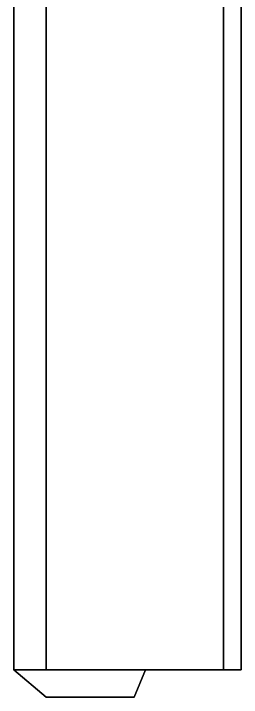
# Model space of a CAD drawing. Extents: x -3.4 to 3.4, y -22.9 to 23.6.
# Drawn here: x -3.4 to -2, y -22.94 to -18.727 of the extents above; entities that cross this region are included whole.
import ezdxf

# ---------------------------------------------------------------- set-up
doc = ezdxf.new("R2010")
doc.units = 0
doc.layers.get('0').update_dxf_attribs({"linetype": 'CONTINUOUS'})
doc.layers.add('SUPERSTRUCTURE', color=3, linetype='CONTINUOUS')

msp = doc.modelspace()

# ---------------------------------------------------------------- linework, layer by layer
for points in [[(-3.4, -18.44, 2.25), (-3.4, -22.77, 2.81), (-3.2, -22.77, 2.81), (-3.2, -18.44, 2.25)], [(-3.2, -18.44, 2.05), (-3.2, -22.77, 2.61), (-3.4, -22.77, 2.61), (-3.4, -18.44, 2.05)], [(-3.4, -18.44, 2.05), (-3.4, -22.77, 2.61), (-3.4, -22.77, 2.81), (-3.4, -18.44, 2.25)], [(-3.2, -18.44), (-3.2, -22.77, 2.37), (-3.2, -22.77, 2.61), (-3.2, -18.44, 2.05)], [(-3.2, -18.44, 2.29), (-3.2, -22.77, 2.85), (-2.11, -22.77, 2.85), (-2.11, -18.44, 2.29)], [(-2, -18.44), (-2, -22.77, 2.37), (-3.2, -22.77, 2.37), (-3.2, -18.44)], [(-3.2, -18.44, 2.25), (-3.2, -22.77, 2.81), (-3.2, -22.77, 2.85), (-3.2, -18.44, 2.29)], [(-3.2, -22.94, 2.61), (-3.2, -22.94, 2.81), (-3.4, -22.77, 2.81), (-3.4, -22.77, 2.61)], [(-3.4, -22.77, 2.81), (-3.2, -22.94, 2.81), (-2.66, -22.94, 2.81), (-2.59, -22.77, 2.81)], [(-2.59, -22.77, 2.61), (-2.66, -22.94, 2.61), (-3.2, -22.94, 2.61), (-3.4, -22.77, 2.61)], [(-3.2, -22.77, 2.61), (-3.2, -22.77, 2.37), (-2, -22.77, 2.37), (-2.59, -22.77, 2.61)], [(-3.2, -22.77, 2.85), (-3.2, -22.77, 2.81), (-2.59, -22.77, 2.81), (-2, -22.77, 2.85)], [(-2.59, -22.77, 2.81), (-2.66, -22.94, 2.81), (-2.66, -22.94, 2.61), (-2.59, -22.77, 2.61)], [(-2.59, -22.77, 2.61), (-2, -22.77, 2.37), (-2, -22.77, 2.85), (-2.59, -22.77, 2.81)], [(-2.66, -22.94, 2.61), (-2.66, -22.94, 2.81), (-3.2, -22.94, 2.81), (-3.2, -22.94, 2.61)]]:
    msp.add_3dface(points)
at = {"layer": 'SUPERSTRUCTURE'}
for points in [[(-2.11, -18.44, 3.16), (-2.11, -22.77, 3.19), (-2, -22.77, 3.19), (-2, -18.44, 3.16)], [(-2.11, -18.44, 2.29), (-2.11, -22.77, 2.85), (-2.11, -22.77, 3.19), (-2.11, -18.44, 3.16)], [(-2, -22.77, 3.19), (-2, -22.77, 2.37), (-2, -18.44), (-2, -18.44, 3.16)], [(-2.11, -22.77, 3.19), (-2.11, -22.77, 2.85), (-2, -22.77, 2.85), (-2, -22.77, 3.19)]]:
    msp.add_3dface(points, dxfattribs=at)

doc.saveas('drawing.dxf')
